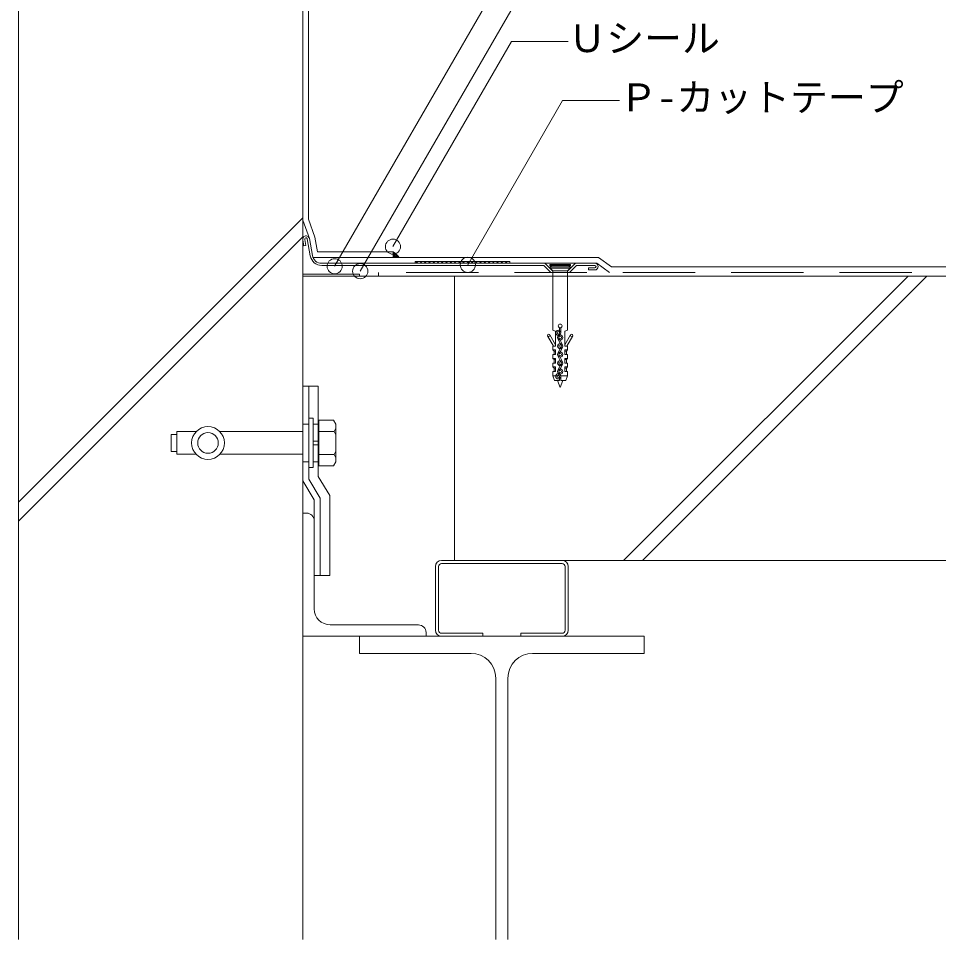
# Model space of a CAD drawing. Units: millimetres, scale not verified. Extents: x -1380 to 1380, y -955 to 955.
# Drawn here: x -749.9 to -264.5, y -559.9 to -74 of the extents above; entities that cross this region are included whole.
import ezdxf
from ezdxf.enums import TextEntityAlignment as Align

# ---------------------------------------------------------------- set-up
doc = ezdxf.new("R2010")
doc.units = ezdxf.units.MM
doc.header["$LTSCALE"] = 3
doc.linetypes.add('USER2', pattern=[19.05, 12.7, -6.35])
for name, color, linetype, lineweight in [('0-2_KUTAI', 3, 'Continuous', 18), ('0-3_BOUSUI', 1, 'Continuous', 18), ('0-4_MOJI', 7, 'Continuous', 18), ('0-5_HATCH', 9, 'Continuous', 18), ('0-8_KANAMONO_SCREW', 4, 'Continuous', 18), ('0-9_KANAMONO', 4, 'Continuous', 18), ('0-A_STEEL-A', 5, 'Continuous', 18)]:
    doc.layers.add(name, color=color, linetype=linetype, lineweight=lineweight)
doc.styles.add('ＭＳ ゴシック', font='')
doc.styles.get('ＭＳ ゴシック').set_extended_font_data('MS Gothic')

msp = doc.modelspace()

# ---------------------------------------------------------------- linework, layer by layer
at = {"layer": '0-2_KUTAI'}
msp.add_line((-484.895, -209.927), (-599.895, -209.927), dxfattribs=at)
for points in [[(-599.895, -559.927), (-599.895, 80.073), (-609.895, 90.073), (-749.895, 90.073), (-749.895, -559.927)], [(750.105, -209.927), (-519.895, -209.927), (-519.895, -359.927), (750.105, -359.927)]]:
    msp.add_lwpolyline(points, dxfattribs=at)
at = {"layer": '0-3_BOUSUI'}
for p, q in [((-552.132, -197.149), (-552.132, -200.149)), ((-594.508, -200.149), (-552.132, -200.149)), ((-552.132, -200.149), (-549.132, -200.149))]:
    msp.add_line(p, q, dxfattribs=at)
for points in [[(-744.895, 93.073), (-608.652, 93.073), (-596.895, 81.315), (-596.895, -179.883), (-593.511, -189.329), (-592.132, -197.149), (-552.132, -197.149)], [(-744.895, 90.073), (-609.895, 90.073), (-599.895, 80.073), (-599.895, -181.682)], [(750.105, -204.927), (639.313, -204.927), (631.313, -200.927), (548.897, -200.927), (540.897, -204.927), (239.313, -204.927), (231.313, -200.927), (148.897, -200.927), (140.897, -204.927), (-160.687, -204.927), (-168.687, -200.927), (-251.103, -200.927), (-259.103, -204.927), (-437.099, -204.927), (-443.925, -200.149), (-594.508, -200.149), (-594.849, -199.018), (-596.421, -190.101), (-599.895, -180.405)], [(-438.045, -207.927), (-444.871, -203.149), (-589.925, -203.149)]]:
    msp.add_lwpolyline(points, dxfattribs=at)
for points in [[(-540.626, -203.149), (-490.626, -203.149), (-490.626, -202.149), (-540.626, -202.149)], [(-599.895, -209.927), (-599.895, -208.927), (-569.895, -208.927), (-569.895, -209.927)]]:
    msp.add_lwpolyline(points, close=True, dxfattribs=at)
at = {"layer": '0-3_BOUSUI', "linetype": 'USER2'}
msp.add_lwpolyline([(750.105, -207.927), (-559.895, -207.927), (-559.895, -209.927)], dxfattribs=at)
at = {"layer": '0-3_BOUSUI'}
msp.add_arc((-556.103, -204.12), 8.023, 29.66779, 60.33221, dxfattribs=at)
at = {"layer": '0-4_MOJI'}
for p, q in [((-583.083, -204.729), (-468.083, -5.543)), ((-569.583, -207.327), (-478.083, -48.845)), ((-552.33, -194.365), (-489.83, -86.112)), ((-489.83, -86.112), (-459.83, -86.112)), ((-512.841, -203.927), (-462.841, -117.325)), ((-462.841, -117.325), (-432.841, -117.325))]:
    msp.add_line(p, q, dxfattribs=at)
for centre in [(-552.33, -194.365), (-583.083, -204.729), (-569.583, -207.327), (-512.841, -203.927)]:
    msp.add_circle(centre, 4, dxfattribs=at)
at = {"layer": '0-5_HATCH'}
for p, q in [((-749.895, -329.185), (-599.895, -179.185)), ((-749.895, -339.185), (-599.895, -189.185)), ((-552.132, -197.96), (-551.632, -197.459)), ((-549.799, -200.149), (-552.132, -197.816)), ((-552.132, -198.858), (-551.113, -197.839)), ((-552.132, -199.756), (-550.63, -198.254)), ((-550.697, -200.149), (-552.132, -198.714)), ((-551.627, -200.149), (-550.184, -198.705)), ((-549.53, -199.52), (-551.503, -197.547)), ((-550.729, -200.149), (-549.772, -199.192)), ((-551.595, -200.149), (-552.132, -199.613)), ((-549.831, -200.149), (-549.398, -199.716)), ((-540.281, -203.149), (-539.281, -202.149)), ((-538.036, -203.149), (-537.036, -202.149)), ((-535.791, -203.149), (-534.791, -202.149)), ((-533.546, -203.149), (-532.546, -202.149)), ((-531.301, -203.149), (-530.301, -202.149)), ((-529.056, -203.149), (-528.056, -202.149)), ((-526.811, -203.149), (-525.811, -202.149)), ((-524.566, -203.149), (-523.566, -202.149)), ((-522.321, -203.149), (-521.321, -202.149)), ((-520.076, -203.149), (-519.076, -202.149)), ((-517.831, -203.149), (-516.831, -202.149)), ((-515.586, -203.149), (-514.586, -202.149)), ((-513.341, -203.149), (-512.341, -202.149)), ((-511.095, -203.149), (-510.095, -202.149)), ((-508.85, -203.149), (-507.85, -202.149)), ((-506.605, -203.149), (-505.605, -202.149)), ((-504.36, -203.149), (-503.36, -202.149)), ((-502.115, -203.149), (-501.115, -202.149)), ((-499.87, -203.149), (-498.87, -202.149)), ((-497.625, -203.149), (-496.625, -202.149)), ((-495.38, -203.149), (-494.38, -202.149)), ((-493.135, -203.149), (-492.135, -202.149)), ((-490.89, -203.149), (-490.626, -202.885)), ((-430.637, -359.927), (-280.637, -209.927)), ((-420.637, -359.927), (-270.637, -209.927))]:
    msp.add_line(p, q, dxfattribs=at)
at = {"layer": '0-8_KANAMONO_SCREW'}
for p, q in [((-469.521, -204.249), (-458.721, -204.249)), ((-469.471, -205.699), (-458.771, -205.699)), ((-460.221, -207.149), (-468.021, -207.149)), ((-464.471, -237.136), (-464.471, -239.818)), ((-463.771, -239.818), (-463.771, -237.136)), ((-467.675, -246.799), (-470.75, -241.474)), ((-469.624, -240.824), (-466.521, -246.199)), ((-464.537, -240.103), (-465.32, -241.706)), ((-465.32, -242.892), (-463.55, -246.514)), ((-464.691, -242.014), (-463.908, -240.411)), ((-462.921, -246.206), (-464.691, -242.585)), ((-458.617, -240.824), (-461.721, -246.199)), ((-460.566, -246.799), (-457.491, -241.474)), ((-463.55, -247.085), (-465.32, -250.706)), ((-464.691, -251.014), (-462.921, -247.392)), ((-467.371, -249.449), (-467.371, -251.299)), ((-465.32, -251.892), (-463.55, -255.514)), ((-462.921, -255.206), (-464.691, -251.585)), ((-460.871, -249.449), (-461.721, -249.449)), ((-460.221, -248.799), (-460.871, -249.449)), ((-460.871, -249.449), (-460.871, -251.299)), ((-467.371, -253.949), (-467.371, -255.799)), ((-463.55, -256.085), (-465.32, -259.706)), ((-464.691, -260.014), (-462.921, -256.392)), ((-460.871, -253.949), (-460.871, -255.799)), ((-467.371, -258.449), (-467.371, -260.299)), ((-465.32, -260.892), (-464.537, -262.495)), ((-463.908, -262.188), (-464.691, -260.585)), ((-460.871, -258.449), (-460.871, -260.299)), ((-468.021, -262.549), (-464.513, -262.549)), ((-460.221, -262.549), (-463.79, -262.549))]:
    msp.add_line(p, q, dxfattribs=at)
for points in [[(-468.721, -205.049), (-469.521, -204.249), (-469.521, -203.699), (-458.721, -203.699), (-458.721, -204.249), (-459.521, -205.049)], [(-464.471, -262.781), (-464.471, -265.049), (-467.121, -265.049), (-468.021, -262.549), (-468.021, -260.299), (-466.521, -260.299), (-466.521, -257.799), (-468.021, -257.799), (-468.021, -255.799), (-466.521, -255.799), (-466.521, -253.299), (-468.021, -253.299), (-468.021, -251.299), (-466.521, -251.299), (-466.521, -248.799), (-468.021, -248.799), (-468.021, -246.799), (-466.521, -246.799), (-466.521, -238.999), (-468.021, -238.499), (-468.021, -207.149), (-469.471, -205.699), (-469.471, -205.049), (-458.771, -205.049), (-458.771, -205.699), (-460.221, -207.149), (-460.221, -238.499)], [(-460.221, -238.499), (-461.721, -238.999), (-461.721, -246.799), (-460.221, -246.799), (-460.221, -248.799), (-461.721, -248.799), (-461.721, -251.299), (-460.221, -251.299), (-460.221, -253.299), (-461.721, -253.299), (-461.721, -255.799), (-460.221, -255.799), (-460.221, -257.799), (-461.721, -257.799), (-461.721, -260.299), (-460.221, -260.299), (-460.221, -262.549), (-461.121, -265.049), (-463.771, -265.049), (-463.771, -262.781)], [(-468.021, -248.799), (-467.371, -249.449), (-466.521, -249.449)], [(-468.021, -253.299), (-467.371, -253.949), (-466.521, -253.949)], [(-460.221, -253.299), (-460.871, -253.949), (-461.721, -253.949)], [(-468.021, -257.799), (-467.371, -258.449), (-466.521, -258.449)], [(-460.221, -257.799), (-460.871, -258.449), (-461.721, -258.449)], [(-465.52, -265.049), (-464.121, -268.699), (-462.721, -265.049)]]:
    msp.add_lwpolyline(points, dxfattribs=at)
for centre, radius in [((-464.121, -236.199), 1), ((-470.187, -241.149), 0.65), ((-465.121, -239.818), 1.35), ((-465.121, -239.818), 0.65), ((-464.107, -242.299), 1.35), ((-464.107, -242.299), 0.65), ((-458.054, -241.149), 0.65), ((-464.134, -246.799), 1.35), ((-464.134, -246.799), 0.65), ((-464.107, -251.299), 1.35), ((-464.107, -251.299), 0.65), ((-464.134, -255.799), 1.35), ((-464.134, -255.799), 0.65), ((-465.121, -262.781), 1.35), ((-465.121, -262.781), 0.65), ((-464.107, -260.299), 1.35), ((-464.107, -260.299), 0.65)]:
    msp.add_circle(centre, radius, dxfattribs=at)
at = {"layer": '0-9_KANAMONO'}
for p, q in [((-597.505, -190.292), (-595.932, -199.209)), ((-594.849, -199.018), (-596.421, -190.101)), ((-599.895, -267.927), (-599.895, -317.927)), ((-599.895, -267.927), (-596.694, -267.927)), ((-599.895, -267.927), (-591.695, -267.927)), ((-599.895, -267.927), (-591.695, -267.927)), ((-591.695, -267.926), (-596.694, -267.926)), ((-596.694, -267.927), (-596.694, -317.041)), ((-591.695, -267.927), (-591.695, -315.656)), ((-596.694, -284.927), (-594.395, -284.927)), ((-594.395, -284.927), (-594.395, -310.927)), ((-591.394, -285.827), (-583.607, -285.827)), ((-591.394, -310.028), (-591.394, -285.827)), ((-582.395, -287.927), (-583.607, -285.827)), ((-596.694, -287.927), (-599.895, -287.927)), ((-594.395, -287.927), (-591.394, -287.927)), ((-583.395, -291.877), (-582.395, -290.146)), ((-582.395, -287.927), (-582.395, -290.146)), ((-582.395, -307.927), (-582.395, -290.146)), ((-666.394, -293.427), (-669.394, -293.427)), ((-669.394, -302.427), (-669.394, -293.427)), ((-656.126, -291.927), (-666.394, -291.927)), ((-666.394, -303.927), (-666.394, -291.927)), ((-640.544, -291.927), (-643.665, -291.927)), ((-599.895, -291.927), (-640.544, -291.927)), ((-583.395, -291.877), (-591.394, -291.877)), ((-583.395, -291.877), (-582.395, -293.61)), ((-594.395, -296.926), (-591.394, -296.926)), ((-594.395, -298.927), (-591.394, -298.927)), ((-666.394, -302.427), (-669.394, -302.427)), ((-656.126, -303.927), (-666.394, -303.927)), ((-599.895, -303.927), (-643.665, -303.927)), ((-583.395, -303.977), (-591.394, -303.977)), ((-583.395, -303.977), (-582.395, -302.245)), ((-583.395, -303.977), (-582.395, -305.709)), ((-596.694, -307.927), (-599.895, -307.927)), ((-596.694, -310.927), (-594.395, -310.927)), ((-594.395, -307.927), (-591.394, -307.927)), ((-591.394, -310.028), (-583.607, -310.028)), ((-582.395, -307.927), (-583.607, -310.028)), ((-591.695, -315.656), (-585.655, -325.723)), ((-599.895, -317.927), (-593.895, -327.927)), ((-596.694, -317.041), (-590.695, -327.041)), ((-593.895, -327.927), (-593.895, -367.928)), ((-590.695, -367.928), (-590.695, -327.041)), ((-585.655, -325.723), (-585.655, -367.928)), ((-597.895, -334.927), (-599.895, -334.927)), ((-593.894, -338.927), (-593.894, -385.428)), ((-529.895, -396.727), (-529.895, -363.127)), ((-528.295, -363.127), (-528.295, -396.727)), ((-526.695, -359.927), (-463.095, -359.927)), ((-463.095, -361.527), (-526.695, -361.527)), ((-461.495, -396.727), (-461.495, -363.127)), ((-459.895, -363.127), (-459.895, -396.727)), ((-593.895, -367.928), (-590.695, -367.928)), ((-590.697, -367.928), (-585.655, -367.928)), ((-585.395, -393.928), (-538.895, -393.927)), ((-534.895, -397.927), (-534.895, -399.927))]:
    msp.add_line(p, q, dxfattribs=at)
for points in [[(-599.868, -190.708), (-599.304, -193.909), (-598.221, -193.718), (-598.785, -190.517)], [(-445.871, -203.149), (-456.021, -203.149), (-460.021, -207.149), (-468.221, -207.149), (-472.221, -203.149), (-589.925, -203.149)], [(-589.925, -204.249), (-472.676, -204.249), (-468.998, -207.927), (-459.243, -207.927), (-455.565, -204.249), (-445.871, -204.249)], [(-445.871, -205.549), (-449.121, -205.549), (-449.121, -206.649), (-445.871, -206.649)], [(-599.895, -334.927), (-599.895, -399.927), (-534.895, -399.927)], [(-526.695, -398.327), (-504.895, -398.327), (-504.895, -399.927), (-526.695, -399.927)], [(-463.095, -399.927), (-484.895, -399.927), (-484.895, -398.327), (-463.095, -398.327)]]:
    msp.add_lwpolyline(points, dxfattribs=at)
for radius in [8.65, 5.45]:
    msp.add_circle((-649.895, -297.927), radius, dxfattribs=at)
for centre, radius, start, end in [((-598.145, -190.405), 1.75, 10, 190), ((-598.145, -190.405), 0.65, 10, 190), ((-589.925, -198.149), 6.1, 190, 270), ((-589.925, -198.149), 5, 190, 270), ((-445.871, -204.899), 1.75, 270, 90), ((-445.871, -204.899), 0.65, 270, 90), ((-597.895, -338.927), 4, 0, 90), ((-526.695, -363.127), 3.2, 90, 180), ((-526.695, -363.127), 1.6, 90, 180), ((-463.095, -363.127), 3.2, 0, 90), ((-463.095, -363.127), 1.6, 360, 90), ((-585.395, -385.428), 8.5, 180, 270), ((-538.895, -397.927), 4, 0, 90), ((-526.695, -396.727), 3.2, 180, 270), ((-526.695, -396.727), 1.6, 180, 270), ((-463.095, -396.727), 3.2, 270, 0), ((-463.095, -396.727), 1.6, 270, 0)]:
    msp.add_arc(centre, radius, start, end, dxfattribs=at)
at = {"layer": '0-A_STEEL-A'}
for p, q in [((-498.145, -559.927), (-498.145, -421.927)), ((-491.645, -421.927), (-491.645, -559.927))]:
    msp.add_line(p, q, dxfattribs=at)
msp.add_lwpolyline([(-511.145, -408.927), (-569.895, -408.927), (-569.895, -399.927), (-419.895, -399.927), (-419.895, -408.927), (-478.645, -408.927)], dxfattribs=at)
for centre, start, end in [((-511.145, -421.927), 0, 90), ((-478.645, -421.927), 90, 180)]:
    msp.add_arc(centre, 13, start, end, dxfattribs=at)

# ---------------------------------------------------------------- texts
at = {"layer": '0-4_MOJI', "style": 'ＭＳ ゴシック'}
for s, p in [('Ｕシール', (-459.83, -96.112)), ('Ｐ-カットテープ', (-432.841, -127.325))]:
    msp.add_text(s, height=14.66, dxfattribs=at).set_placement(p, align=Align.BOTTOM_LEFT)

doc.saveas('drawing.dxf')
